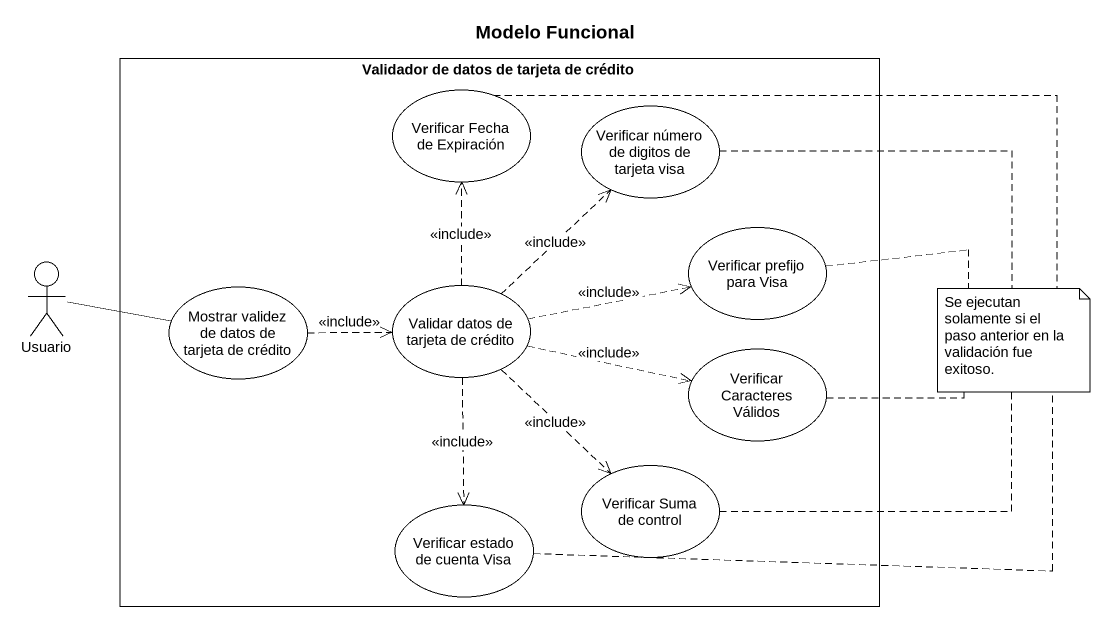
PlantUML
@startuml
title Modelo Funcional
rectangle "Validador de datos de tarjeta de crédito" as Validador_de_datos_de {
  usecase "Verificar Fecha de Expiración" as Verificar_Fecha_de
  usecase "Verificar número de digitos de tarjeta visa" as Verificar_número_de_digitos
  usecase "Validar datos de tarjeta de crédito" as Validar_datos_de_tarjeta_de
  usecase "Verificar prefijo para Visa" as Verificar_prefijo_para_Visa
  usecase "Mostrar validez de datos de tarjeta de crédito" as Mostrar_validez_de_datos_de
  usecase "Verificar Caracteres Válidos" as Verificar_Caracteres_Válidos
  usecase "Verificar estado de cuenta Visa" as Verificar_estado_de_cuenta
  usecase "Verificar Suma de control" as Verificar_Suma_de_control
}
actor Usuario
Usuario -right- Mostrar_validez_de_datos_de
Validar_datos_de_tarjeta_de .up.> Verificar_Fecha_de : <<include>>
Validar_datos_de_tarjeta_de .up.> Verificar_número_de_digitos : <<include>>
Validar_datos_de_tarjeta_de .right.> Verificar_prefijo_para_Visa : <<include>>
Validar_datos_de_tarjeta_de .right.> Verificar_Caracteres_Válidos : <<include>>
Validar_datos_de_tarjeta_de ..> Verificar_estado_de_cuenta : <<include>>
Validar_datos_de_tarjeta_de ..> Verificar_Suma_de_control : <<include>>
Mostrar_validez_de_datos_de .right.> Validar_datos_de_tarjeta_de : <<include>>
note as N1
  Se ejecutan solamente si el paso anterior en la validación fue exitoso.
end note
N1 .. Verificar_Fecha_de
N1 .. Verificar_número_de_digitos
N1 .. Verificar_prefijo_para_Visa
N1 .. Verificar_Caracteres_Válidos
N1 .. Verificar_Suma_de_control
N1 .. Verificar_estado_de_cuenta
@enduml
